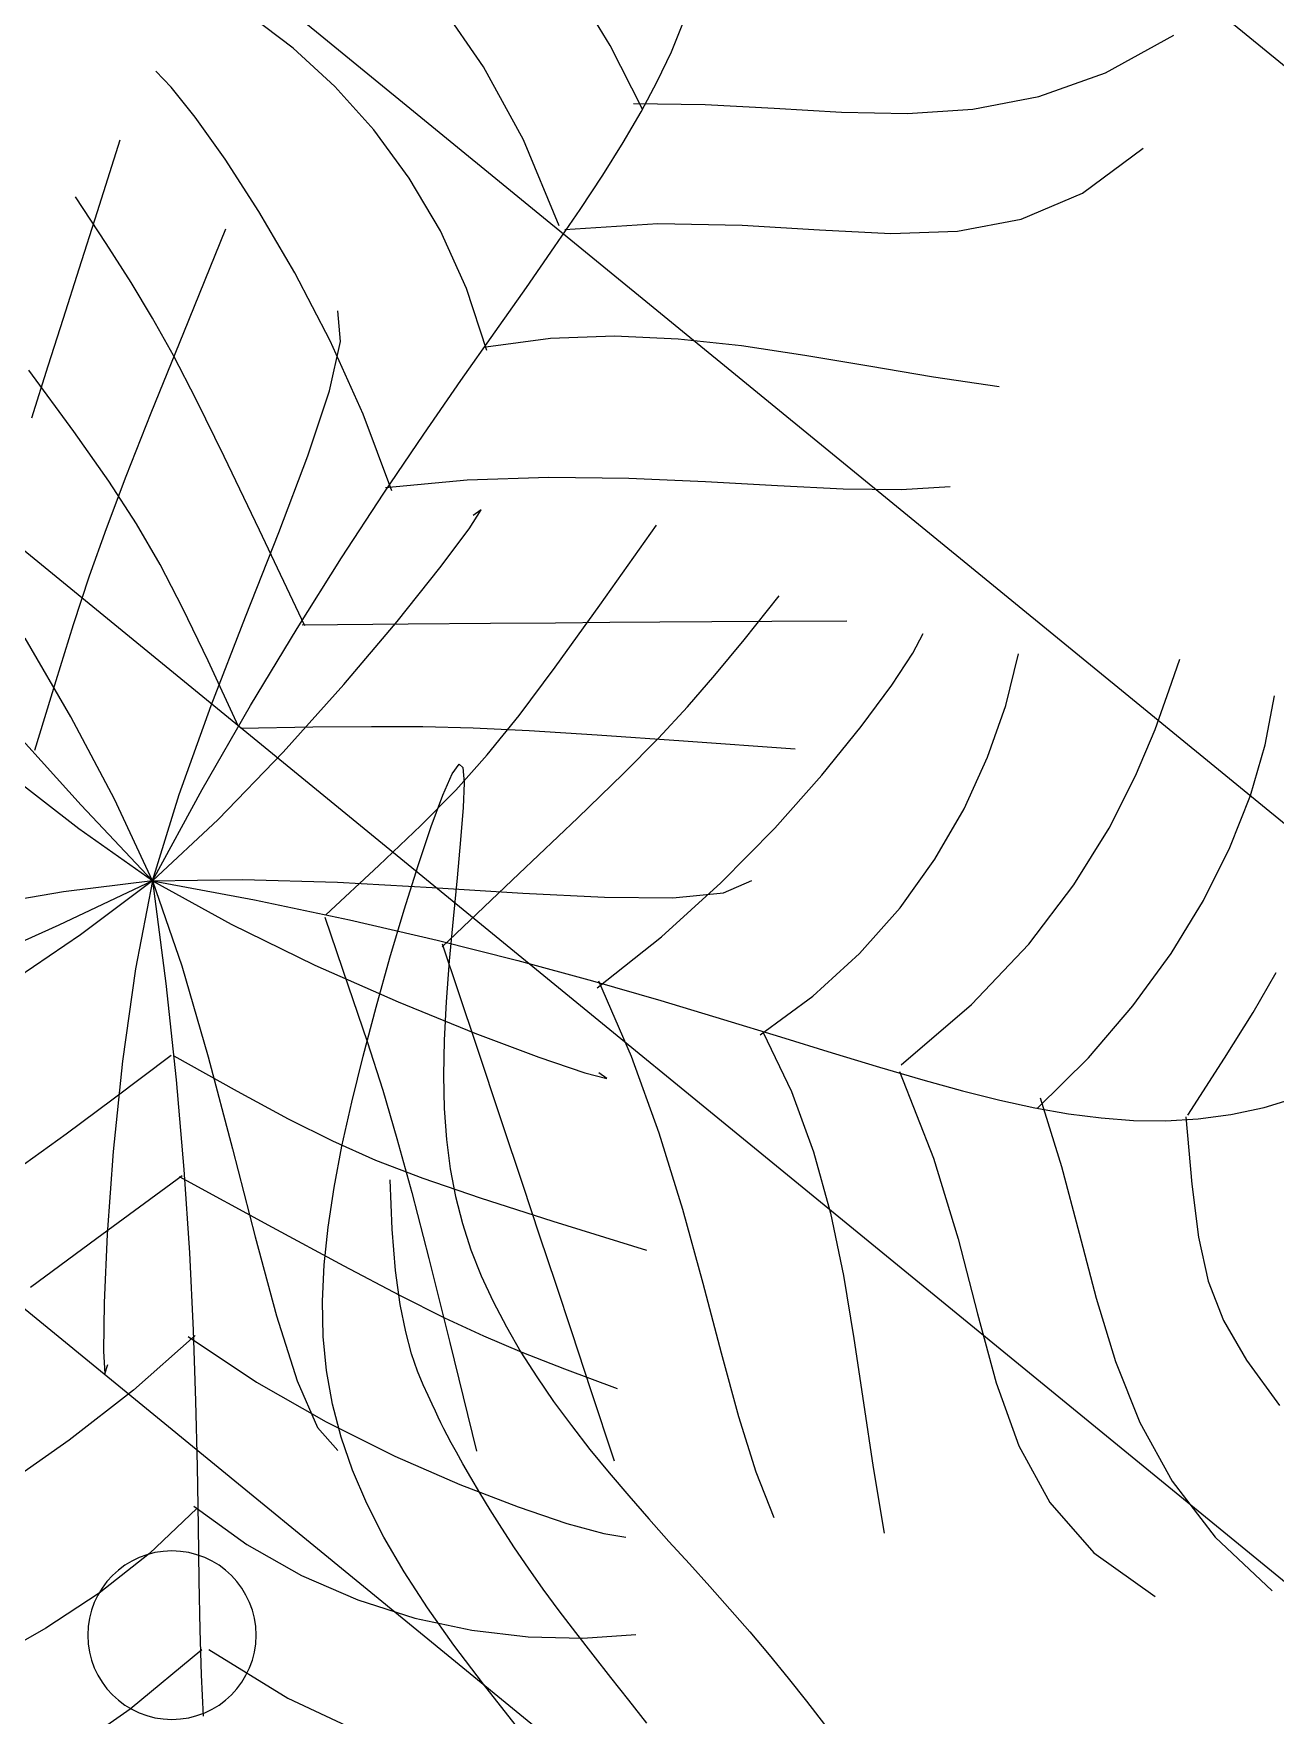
# Model space of a CAD drawing. Header units: millimetres. Extents: x -1030105 to 906887, y -616134 to 1220667.
# Drawn here: x -75743 to -75108, y 532015 to 532875 of the extents above; entities that cross this region are included whole.
import ezdxf

# ---------------------------------------------------------------- set-up
doc = ezdxf.new("R2010")
doc.units = ezdxf.units.MM
doc.header["$MEASUREMENT"] = 0
doc.linetypes.add('DASH', pattern=[0.35, 0.25, -0.1])
doc.layers.add('A-Furniture', color=143, linetype='Continuous')
doc.layers.add('A-Tree', color=98, linetype='Continuous')

# ---------------------------------------------------------------- blocks, each defined once
blk = doc.blocks.new('FUR')
at = {"layer": 'A-Furniture'}
for points in [[(-33915.95049999998, 30607.97072861483), (-33944.45049999998, 30609.47072861483), (-37418.45049999998, 29101.97072861483), (-37726.45049999998, 27053.97072861483), (-37216.45049999998, 25232.97072861483), (-37626.45049999998, 21208.97072861483), (-38739.45049999998, 18856.47072861483), (-41860.0081210901, 14803.08198061958), (-43043.24408312602, 12422.28141322406), (-43017.45049999998, 9941.470728614833), (-40833.45049999998, 8086.970728614833), (-38106.95049999998, 9497.470728614833), (-38274.45049999998, 11476.47072861483), (-38397.80660422644, 13212.30405925063), (-37304.95049999998, 13750.47072861483), (-34499.95049999998, 13496.47072861483), (-32540.45049999998, 14865.47072861483), (-32373.95049999998, 19055.97072861483), (-32478.95049999998, 20125.47072861483), (-32317.95049999998, 21223.47072861483), (-30829.45049999998, 21995.47072861483), (-30221.95049999998, 22657.47072861483), (-30468.95049999998, 23962.47072861483), (-31626.45049999998, 24580.47072861483), (-32324.45049999998, 25527.47072861483), (-32040.45049999998, 28028.97072861483), (-32099.45049999998, 29098.47072861483), (-33294.95049999998, 30495.97072861483), (-33915.95049999998, 30607.97072861483)], [(-29660.85941348822, 8668.422331519658), (-30240.45049999998, 7440.470728614833), (-31632.45049999998, 6035.970728614833), (-34068.45049999998, 7620.970728614833), (-33355.45049999998, 10422.97072861483), (-32253.45049999998, 12655.97072861483), (-31698.45049999998, 16985.35551577236)]]:
    blk.add_spline(points, degree=3, dxfattribs=at)
at = {"layer": 'A-Furniture', "color": 8, "linetype": 'DASH', "ltscale": 50}
blk.add_spline([(-36645.95049999999, 29577.47072861495), (-37284.45049999998, 28277.47072861483), (-36675.95049999998, 26341.97072861483), (-36462.95049999998, 23656.47072861483), (-37614.45049999998, 20052.97072861483), (-40425.45049999998, 16181.97072861483), (-42273.95049999998, 13633.47072861483), (-42830.45049999998, 10963.97072861483), (-42046.95049999998, 9111.970728614833), (-39697.45049999998, 8971.970728614833), (-38257.95049999998, 10282.47072861483), (-39333.95049999998, 12605.97072861483), (-37866.45049999998, 13928.97072861483), (-35697.95049999998, 13970.47072861483), (-34500.45049999998, 13942.47072861483), (-32415.95049999998, 18555.47072861483), (-32463.95049999998, 21915.47072861483), (-30662.95049999998, 22278.97072861483), (-30458.45049999998, 23386.97072861483), (-31963.45049999998, 24633.97072861483), (-33008.95049999998, 26389.97072861483), (-32199.45049999998, 28679.97072861483), (-33338.45049999998, 30307.97072861483), (-34838.45049999998, 30476.97072861483), (-36022.95049999998, 30096.47072861483), (-36645.95049999998, 29577.47072861483)], degree=3, dxfattribs=at)
blk.add_open_spline([(-56447.03599999993, -6097.049467972713), (-55194.80878073322, -4879.432741814177), (-50278.88373038909, -2284.573604768259), (-42421.47772418463, -5454.796933513135), (-32732.45049999998, -11254.02927138517), (-23301.95049999998, -9202.029271385167), (-18023.95049999998, -504.5292713851668), (-16595.45049999998, 8921.470728614833), (-19600.32320915881, 15918.27845925349), (-21321.18391267408, 18705.60147339047), (-21789.72381129679, 19344.96383619693)], degree=3, knots=[32574.7262056019, 32574.7262056019, 32574.7262056019, 32574.7262056019, 37697.74124470179, 48060.13185932349, 55585.25195803288, 69452.98974218499, 76151.42226405158, 84447.8370469563, 94470.7732435007, 98031.73488863441, 98031.73488863441, 98031.73488863441, 98031.73488863441], dxfattribs=at)
at = {"layer": 'A-Furniture'}
blk.add_open_spline([(-29679.21497722941, 8676.364200301236), (-29722.55735094455, 8576.18957826856), (-29765.88334392796, 8476.05312862189), (-29896.69620149491, 8178.757224100991), (-29986.54781250196, 7980.987876900937), (-30102.25940333038, 7747.635445964988), (-30118.78945707899, 7714.743412823183), (-30169.23402484694, 7615.81918669818), (-30204.00293342378, 7549.538875720697), (-30251.16722249161, 7462.500693464302), (-30262.32691341382, 7442.102222832968), (-30284.90786056082, 7401.245039471309), (-30296.32859684473, 7380.788939131657), (-30330.98510377412, 7319.398180233082), (-30354.61519025196, 7278.44105542358), (-30427.11017015905, 7155.960710839136), (-30477.58015192233, 7074.828459579032), (-30599.82471761026, 6890.746327042347), (-30673.24392016139, 6789.139551533852), (-30828.0720683345, 6598.131604867987), (-30909.481269412, 6508.732542441925), (-31058.90656526342, 6368.316878032521), (-31125.10810329248, 6313.309799094452), (-31262.17781811209, 6215.796100600273), (-31333.04363709332, 6173.289977969951), (-31464.449989423, 6110.349884285359), (-31524.10601807691, 6087.170392508619), (-31602.82620426924, 6064.109450565767), (-31620.45563415754, 6059.41114573041), (-31673.16927729327, 6046.777872331906), (-31708.65863437539, 6040.103879632195), (-31816.81310589259, 6024.965982950991), (-31890.88663070711, 6021.481919963029), (-32041.55578468386, 6026.776912538102), (-32118.15019942417, 6035.556717795203), (-32272.5863380433, 6064.382435382227), (-32350.42724547449, 6084.428276941413), (-32506.06341604383, 6134.760466694948), (-32583.85833085701, 6165.046556213871), (-32780.96221511791, 6254.194202159299), (-32899.3190769681, 6319.583983781748), (-33127.94336983647, 6468.609600156546), (-33238.2108880492, 6552.244738642941), (-33445.84364509024, 6733.709993899451), (-33543.20878755626, 6831.540122772334), (-33720.25506321252, 7037.309049023781), (-33799.93529729462, 7145.24800342368), (-33925.76249492922, 7349.106329626637), (-33975.25243113788, 7444.132867344073), (-34028.40745104429, 7570.773029448697), (-34040.35973759103, 7601.599084462156), (-34062.28122237674, 7663.356135549955), (-34072.25773118908, 7694.298722636187), (-34099.34142684612, 7787.307979827398), (-34113.6031579204, 7849.556301296689), (-34140.93917837297, 8008.418362207827), (-34149.15809854824, 8105.328246017569), (-34150.87477418255, 8299.916834934847), (-34144.37118023261, 8397.595375088393), (-34118.64150663186, 8593.41519570048), (-34099.41486951441, 8691.555638697813), (-34050.2527317497, 8887.952962422045), (-34020.31726902987, 8986.209185224725), (-33932.95667079298, 9236.352907770546), (-33869.46133211904, 9388.067516468232), (-33729.2899668855, 9689.567936750827), (-33652.61531788814, 9839.353207018925), (-33493.76149152414, 10135.69273780042), (-33411.5834366904, 10282.24974431226), (-33249.40622373472, 10570.86418242764), (-33169.35143101697, 10712.90202585422), (-32948.75417863503, 11108.89357013383), (-32812.22724444768, 11359.47411897406), (-32559.27105780791, 11860.59844814835), (-32442.84151690234, 12111.14386548928), (-32319.02913720101, 12420.89269892534), (-32297.93132092964, 12475.52448393556), (-32260.86846068937, 12575.243232148), (-32244.67197392217, 12620.24392055674), (-32213.25072557681, 12710.64011907531), (-32198.02357687858, 12756.0291549681), (-32153.74311615211, 12892.74903106201), (-32126.09079068921, 12984.63262125105), (-32048.34211523324, 13262.33477616508), (-32003.45400237256, 13450.20450487209), (-31887.60474549887, 14015.15945537621), (-31833.6227608823, 14398.91092327959), (-31755.28453708005, 15177.9600858693), (-31730.92855788484, 15573.25945674651), (-31698.4843873184, 16307.81372674694), (-31688.47075627434, 16646.33696879249), (-31678.45924548496, 16984.76412510965)], degree=3, knots=[0, 0, 0, 0, 336.8337900932108, 336.8337900932108, 997.8898821680283, 997.8898821680283, 1106.073126770695, 1106.073126770695, 1322.439615976029, 1322.439615976029, 1388.499150980203, 1388.499150980203, 1454.558685984378, 1454.558685984378, 1586.677755992727, 1586.677755992727, 1850.915896009424, 1850.915896009424, 2199.852482082008, 2199.852482082008, 2548.789068154593, 2548.789068154593, 2809.561325642621, 2809.561325642621, 3070.333583130649, 3070.333583130649, 3277.331373701265, 3277.331373701265, 3336.510564589696, 3336.510564589696, 3452.983573650691, 3452.983573650691, 3686.886496214442, 3686.886496214442, 3920.789418778193, 3920.789418778193, 4154.692341341944, 4154.692341341944, 4388.595263905696, 4388.595263905696, 4752.463228948836, 4752.463228948836, 5116.331193991977, 5116.331193991977, 5480.199159035117, 5480.199159035117, 5844.067124078258, 5844.067124078258, 6148.886915481978, 6148.886915481978, 6246.583120886021, 6246.583120886021, 6344.279326290064, 6344.279326290064, 6539.67173709815, 6539.67173709815, 6841.233713676958, 6841.233713676958, 7142.795690255767, 7142.795690255767, 7444.357666834576, 7444.357666834576, 7745.919643413385, 7745.919643413385, 8213.0421114685, 8213.0421114685, 8680.164579523615, 8680.164579523615, 9147.28704757873, 9147.28704757873, 9614.409515633844, 9614.409515633844, 10463.17096582404, 10463.17096582404, 11311.93241601423, 11311.93241601423, 11492.81222531401, 11492.81222531401, 11640.50431776312, 11640.50431776312, 11788.19641021224, 11788.19641021224, 12083.58059511047, 12083.58059511047, 12674.34896490693, 12674.34896490693, 13838.5167367299, 13838.5167367299, 15002.68450855287, 15002.68450855287, 15987.78728515258, 15987.78728515258, 15987.78728515258, 15987.78728515258], dxfattribs=at)
blk = doc.blocks.new('CAY8')
at = {"color": 0, "linetype": 'ByBlock'}
for p, q in [((-652.6488621644658, 89.66602417759168), (-661.1843487224232, 99.18840743609508)), ((-609.9228009681956, 95.89379316142913), (-622.3029106705999, 95.30160976731895)), ((-609.3224228992531, 85.78770611924301), (-620.2499079079407, 99.32378246149347)), ((-659.2213672269627, 93.4973919290369), (-676.3012561401465, 92.6536304768033)), ((-645.4978855261343, 94.17334903731717), (-659.2213672269627, 93.4973919290369)), ((-633.6765027654164, 94.75144168806764), (-645.4978855261343, 94.17334903731717)), ((-622.3029106705999, 95.30160976731895), (-633.6765027654164, 94.75144168806764)), ((-690.9020700878882, 84.46379277241977), (-693.5167460082139, 88.81771238494002)), ((-645.5557243021813, 81.9357558129941), (-652.6488621644658, 89.66602417759168)), ((-685.712616707473, 77.46976924609226), (-690.9020700878882, 84.46379277241977)), ((-600.447227595947, 75.22217484450994), (-609.3224228992531, 85.78770611924301)), ((-546.2531692560715, 69.79782865692141), (-560.9198192387394, 84.44498120407115)), ((-638.9538625548721, 75.11124385325274), (-645.5557243021813, 81.9357558129941)), ((-527.4048377851996, 62.34220064919828), (-539.4366943115583, 80.84765406869155)), ((-522.065831713071, 61.47162924499025), (-530.4817626108834, 81.37923786792999)), ((-678.2042828431931, 68.41080605024217), (-685.712616707473, 77.46976924609226)), ((-507.3052435531627, 61.21965511784401), (-498.3783040526523, 80.51436528085651)), ((-499.6445729124734, 60.28462105596736), (-485.7628889914322, 77.44609620422307)), ((-631.89220434446, 68.30612980827027), (-638.9538625548721, 75.11124385325274)), ((-589.8570822392121, 72.98031772998547), (-602.5504191840573, 71.67527885992058)), ((-592.6843067429854, 66.63642425768376), (-600.447227595947, 75.22217484450994)), ((-578.4169932778004, 73.91054705655733), (-589.8570822392121, 72.98031772998547)), ((-566.7525956112859, 74.60281999447216), (-578.4169932778004, 73.91054705655733)), ((-553.3863325517868, 75.19398969810754), (-566.7525956112859, 74.60281999447216)), ((-536.8406474112253, 75.82090932295432), (-553.3863325517868, 75.19398969810754)), ((-706.6215777455636, 59.85204538604921), (-711.4064247357146, 71.42709720174207)), ((-617.9745608006106, 69.85857729133022), (-637.607063776557, 67.39335986892002)), ((-602.5504191840573, 71.67527885992058), (-617.9745608006106, 69.85857729133022)), ((-530.6613854387015, 55.34541133220227), (-546.2531692560715, 69.79782865692141)), ((-498.8226919101853, 54.93790318232823), (-482.4900966758269, 69.09371848515184)), ((-668.6329654707497, 57.86206742987451), (-678.2042828431931, 68.41080605024217)), ((-637.607063776557, 67.39335986892002), (-662.9254848006949, 64.14277343844333)), ((-623.4196770905091, 60.63405518886611), (-631.89220434446, 68.30612980827027)), ((-585.0936450837598, 59.03968998000528), (-592.6843067429854, 66.63642425768376)), ((-514.9407130246236, 42.20904751358648), (-527.4048377851996, 62.34220064919828)), ((-514.9407130246236, 42.20904751358648), (-522.065831713071, 61.47162924499025)), ((-700.6069977033239, 48.42316307128385), (-706.6215777455636, 59.85204538604921)), ((-657.2545615651889, 46.39871762953589), (-668.6329654707497, 57.86206742987451)), ((-612.5852082136971, 51.20866150500842), (-623.4196770905091, 60.63405518886611)), ((-576.7352273631677, 51.44120763179853), (-585.0936450837598, 59.03968998000528)), ((-514.9407130246236, 42.20904751358648), (-507.3052435531627, 61.21965511784401)), ((-514.9407130246236, 42.20904751358648), (-499.6445729124734, 60.28462105596736)), ((-514.9407130246236, 42.20904751358648), (-530.6613854387015, 55.34541133220227)), ((-514.9407130246236, 42.20904751358648), (-498.8226919101853, 54.93790318232823)), ((-453.983437771034, 46.45619554258337), (-444.9536496529672, 53.87241703896325)), ((-598.4377251348978, 39.14359026712373), (-612.5852082136971, 51.20866150500842)), ((-566.6690383246005, 42.85021283319111), (-576.7352273631677, 51.44120763179853)), ((-693.3417873857597, 37.31239934617224), (-700.6069977033239, 48.42316307128385)), ((-644.3249681033249, 34.59592089311809), (-657.2545615651889, 46.39871762953589)), ((-464.4494909036493, 38.12143690111589), (-453.983437771034, 46.45619554258337)), ((-553.9550627124972, 32.27594120535832), (-566.6690383246005, 42.85021283319111)), ((-514.9407130246236, 42.20904751358648), (-537.9401058788408, 36.57644690948109)), ((-514.9407130246236, 42.20904751358648), (-535.4622996625676, 41.38512206564519)), ((-514.9407130246236, 42.20904751358648), (-532.2920923737674, 31.3171592378585)), ((-514.9407130246236, 42.20904751358648), (-520.4986323813264, 22.43725185123367)), ((-514.9407130246236, 42.20904751358648), (-516.6909947685544, 18.59475575963188)), ((-514.9407130246236, 42.20904751358648), (-509.9437827997517, 22.34112653874945)), ((-514.9407130246236, 42.20904751358648), (-497.8541094556404, 30.81333122327669)), ((-514.9407130246236, 42.20904751358648), (-494.5010609570145, 40.82188534081979)), ((-514.9407130246236, 42.20904751358648), (-493.0230537781154, 33.2472131932609)), ((-432.7893564023161, 33.5719458280455), (-418.1361747689789, 45.31330331610843)), ((-580.0261552743959, 23.55248298603146), (-598.4377251348978, 39.14359026712373)), ((-556.9962262383397, 39.53288552654158), (-578.5407044649892, 37.15027502142948)), ((-535.4622996625676, 41.38512206564519), (-556.9962262383397, 39.53288552654158)), ((-494.5010609570145, 40.82188534081979), (-473.3921251130942, 38.29425470030583)), ((-386.7654242800254, 27.89303371137248), (-372.8080327155167, 39.59215134982696)), ((-684.8050495697007, 26.69170329767257), (-693.3417873857597, 37.31239934617224)), ((-644.7883681390576, 32.27483584430047), (-651.3587803144601, 34.70941238756677)), ((-630.1000820602039, 23.02884146569158), (-644.3249681033249, 34.59592089311809)), ((-599.0939460551726, 34.73522767526629), (-617.6541627225943, 32.78568061359874)), ((-578.5407044649892, 37.15027502142948), (-599.0939460551726, 34.73522767526629)), ((-537.9401058788408, 36.57644690948109), (-559.2578860812628, 30.85197095170042)), ((-477.4667372563617, 27.88893855577226), (-464.4494909036493, 38.12143690111589)), ((-473.3921251130942, 38.29425470030583), (-452.9171757711429, 35.065299930744)), ((-452.9171757711429, 35.065299930744), (-434.3794832098338, 31.57416537227436)), ((-633.2195661793212, 31.7995709619081), (-644.7883681390576, 32.27483584430047)), ((-617.6541627225943, 32.78568061359874), (-633.2195661793212, 31.7995709619081)), ((-559.2578860812628, 30.85197095170042), (-578.9671641985824, 25.1105390243265)), ((-553.6749451245105, 31.76760871993065), (-558.1916070221032, 15.83799823256595)), ((-532.2920923737674, 31.3171592378585), (-550.8552842185436, 20.9545342007641)), ((-497.8541094556404, 30.81333122327669), (-479.3440795787665, 19.6544975957022)), ((-493.0230537781154, 33.2472131932609), (-472.4118447672208, 25.34813471244888)), ((-451.6384833260799, 18.47077049566906), (-432.7893564023161, 33.5719458280455)), ((-434.3794832098338, 31.57416537227436), (-419.082317708102, 28.25999536398922)), ((-343.9817208903823, 22.03717439603679), (-333.7715947270608, 32.36457237811737)), ((-713.6525594576069, 16.78996002265376), (-724.6976566901194, 29.71799919357181)), ((-477.5389077051277, 27.31303994924565), (-473.4684862854974, 11.28518713643462)), ((-419.082317708102, 28.25999536398922), (-408.3289495442277, 25.56193424583216)), ((-401.558802646503, 16.61998675982068), (-386.7654242800254, 27.89303371137248)), ((-674.9758870315181, 16.73302401405272), (-684.8050495697007, 26.69170329767257)), ((-614.8358004115271, 12.27264359180299), (-630.1000820602039, 23.02884146569158)), ((-578.9671641985824, 25.1105390243265), (-597.1410507976889, 19.4270705096078)), ((-580.1063017785109, 24.20559998363933), (-586.4793176364165, 0.9092536805856071)), ((-472.4118447672208, 25.34813471244888), (-453.0919748091674, 18.40822770309933)), ((-408.3289495442277, 25.56193424583216), (-403.4226489977355, 23.91912635676454)), ((-403.4226489977355, 23.91912635676454), (-405.6666863472328, 23.77071603705735)), ((-597.1410507976889, 19.4270705096078), (-613.8526564457989, 13.87648479149539)), ((-550.8552842185436, 20.9545342007641), (-569.3177981892786, 11.53194021872514)), ((-520.4986323813264, 22.43725185123367), (-525.3914000185159, 1.384898091755531)), ((-509.9437827997517, 22.34112653874945), (-505.8246824824946, 1.484254728626183)), ((-479.3440795787665, 19.6544975957022), (-460.5137672417532, 8.918543415655222)), ((-354.7888184639069, 12.37647755236867), (-343.9817208903823, 22.03717439603679)), ((-699.8917898184791, 3.724851076369305), (-713.6525594576069, 16.78996002265376)), ((-663.8334025479762, 7.608310583056664), (-674.9758870315181, 16.73302401405272)), ((-558.1916070221032, 15.83799823256595), (-561.7597736596272, 2.943245166296037)), ((-516.6909947685544, 18.59475575963188), (-517.834250971775, -3.448618369655378)), ((-453.0919748091674, 18.40822770309933), (-435.0483327216407, 12.32390779860179)), ((-451.319430670299, 19.04626217926307), (-445.5883806868496, -4.389257807995818)), ((-417.1432334786059, 6.263235557076769), (-401.558802646503, 16.61998675982068)), ((-613.8526564457989, 13.87648479149539), (-629.175091709998, 8.53370125308902)), ((-615.1889541339242, 13.8059040741955), (-621.7094779063464, -3.733182263777053)), ((-569.3177981892786, 11.53194021872514), (-586.3671439150548, 3.460145107181233)), ((-435.0483327216407, 12.32390779860179), (-418.2658073221955, 6.991590630970677)), ((-366.4349314485717, 3.564819439061466), (-354.7888184639069, 12.37647755236867)), ((-629.175091709998, 8.53370125308902), (-643.1814671563243, 3.473639277553957)), ((-473.4684862854974, 11.28518713643462), (-470.374428329922, -1.581831117617185)), ((-460.5137672417532, 8.918543415655222), (-442.4663162921552, -1.208534533054262)), ((-416.5277129424849, 7.711247894048938), (-410.5009841628471, -9.962818620651888)), ((-331.0019803362356, -1.247163421516234), (-316.3083306943063, 11.19793727630349)), ((-651.3566988959046, -0.510487907768038), (-663.8334025479762, 7.608310583056664)), ((-418.2658073221955, 6.991590630970677), (-402.7292874286486, 2.307691833726494)), ((-725.7988110684655, -9.836218061258478), (-736.5665038671414, 1.393723669361862)), ((-683.059248564894, -9.11871820431952), (-699.8917898184791, 3.724851076369305)), ((-643.1814671563243, 3.473639277553957), (-655.9448933523872, -1.228781751551651)), ((-586.3671439150548, 3.460145107181233), (-600.6908310262643, -2.850083317838653)), ((-586.4793176364165, 0.9092536805856071), (-591.4325938258171, -17.20262812744295)), ((-561.7597736596272, 2.943245166296037), (-564.7058800794239, -8.364180345319255)), ((-517.5498646212927, 2.034697357705227), (-531.5354290884043, -6.789382359964293)), ((-525.3914000185159, 1.384898091755531), (-529.7830126788303, -19.84138545288261)), ((-516.9798506034913, 2.144021638379854), (-503.2256160314701, -7.074099445611864)), ((-505.8246824824946, 1.484254728626183), (-502.5684936513917, -18.98638116199254)), ((-402.7292874286486, 2.307691833726494), (-388.4236618580308, -1.831372961378293)), ((-379.1621038449866, -4.215462352198301), (-366.4349314485717, 3.564819439061466)), ((-655.9448933523872, -1.228781751551651), (-667.5499320843937, -5.511768697271691)), ((-652.075557567854, -0.04139910218327714), (-657.7989214307654, -13.81662353017418)), ((-621.7094779063464, -3.733182263777053), (-627.0514416622736, -21.54859846125873)), ((-600.6908310262643, -2.850083317838653), (-610.9763691523822, -6.98797724004362)), ((-517.834250971775, -3.448618369655378), (-518.4643266090843, -23.96745579247181)), ((-470.374428329922, -1.581831117617185), (-468.0786022117954, -12.64208713785592)), ((-442.4663162921552, -1.208534533054262), (-426.3048705775927, -10.54073946491371)), ((-388.4236618580308, -1.831372961378293), (-375.3338194277658, -5.529188120692197)), ((-379.467949244774, -3.413427010940723), (-374.1461939758137, -17.31529536812559)), ((-348.2562842402967, -13.6002951336468), (-331.0019803362356, -1.247163421516234)), ((-667.5499320843937, -5.511768697271691), (-678.1269500166727, -9.366033408206931)), ((-610.9763691523822, -6.98797724004362), (-615.9112679233422, -8.542768844255988)), ((-615.9112679233422, -8.542768844255988), (-614.1830369690124, -7.103690313726474)), ((-531.5354290884043, -6.789382359964293), (-542.8165741543471, -13.7081336483152)), ((-503.2256160314701, -7.074099445611864), (-492.0646012317211, -14.45232541357655)), ((-445.5883806868496, -4.389257807995818), (-441.2344973899726, -22.46578738822245)), ((-375.3338194277658, -5.529188120692197), (-363.4276693109987, -8.885449513667481)), ((-713.6272156343457, -20.6758911942361), (-725.7988110684655, -9.836218061258478)), ((-682.5951571567839, -10.61489486661412), (-689.2931936014411, -30.75061372858727)), ((-678.1269500166727, -9.366033408206931), (-687.8177650332636, -12.79541397870889)), ((-564.7058800794239, -8.364180345319255), (-567.356361323049, -19.5318081698988)), ((-426.3048705775927, -10.54073946491371), (-413.1325739460135, -18.89207459598219)), ((-410.5009841628471, -9.962818620651888), (-405.7917683099495, -27.6819606843037)), ((-363.4276693109987, -8.885449513667481), (-352.6052020982588, -11.98429901568852)), ((-687.8177650332636, -12.79541397870889), (-696.7641950174202, -15.80374850345652)), ((-657.7989214307654, -13.81662353017418), (-662.0414620663487, -27.79081815151403)), ((-542.8165741543471, -13.7081336483152), (-552.6260534275989, -19.30940111038763)), ((-523.1789709761633, -14.93631776169605), (-533.8000156901599, -15.40711942019516)), ((-511.7757354589612, -14.61206620676785), (-523.1789709761633, -14.93631776169605)), ((-500.0849136561355, -14.44489523386255), (-511.7757354589612, -14.61206620676785)), ((-488.6011100840242, -14.44533532064634), (-500.0849136561355, -14.44489523386255)), ((-492.0646012317211, -14.45232541357655), (-482.2209974671187, -20.74842576715128)), ((-477.7282810385059, -14.62980380363115), (-488.6011100840242, -14.44533532064634)), ((-467.5077899274675, -15.03826545431912), (-477.7282810385059, -14.62980380363115)), ((-468.0786022117954, -12.64208713785592), (-466.402876305232, -23.24965324850746)), ((-457.8903519370924, -15.71657190246879), (-467.5077899274675, -15.03826545431912)), ((-352.6052020982588, -11.98429901568852), (-342.7494287368445, -14.9059900034099)), ((-348.7602569810751, -15.08351356517778), (-342.6917056584334, -35.36809888891548)), ((-342.7494287368445, -14.9059900034099), (-333.7433601728098, -17.73077585387909)), ((-714.3376635456716, -18.38548985078342), (-718.3346570162084, -34.22354038271988)), ((-705.1080578537712, -18.39487507680133), (-712.9911714258978, -20.57263179394613)), ((-696.7641950174202, -15.80374850345652), (-705.1080578537712, -18.39487507680133)), ((-591.4325938258171, -17.20262812744295), (-595.3490195344839, -31.53478741302206)), ((-556.0239598457392, -17.59352023855718), (-558.5701961789509, -18.5452175321243)), ((-558.5701961789509, -18.5452175321243), (-558.0276057220017, -19.59258588322518)), ((-550.717114642137, -16.74625113665206), (-556.0239598457392, -17.59352023855718)), ((-543.1442650845474, -16.01394070440256), (-550.717114642137, -16.74625113665206)), ((-533.8000156901599, -15.40711942019516), (-543.1442650845474, -16.01394070440256)), ((-502.5684936513917, -18.98638116199254), (-500.1602978844585, -37.69559437759563)), ((-448.8266822546775, -16.71057477724935), (-457.8903519370924, -15.71657190246879)), ((-440.2674960660788, -18.06612570887773), (-448.8266822546775, -16.71057477724935)), ((-432.1635085581347, -19.82907632698152), (-440.2674960660788, -18.06612570887773)), ((-413.1325739460135, -18.89207459598219), (-404.0525702451687, -26.07654314166393)), ((-374.1461939758137, -17.31529536812559), (-370.4951066554477, -31.2467316556922)), ((-720.5553536179705, -22.34085674917696), (-727.9424223132428, -23.70338803723826)), ((-712.9911714258978, -20.57263179394613), (-720.5553536179705, -22.34085674917696)), ((-627.0514416622736, -21.54859846125873), (-631.4666398222234, -39.21733237190165)), ((-567.356361323049, -19.5318081698988), (-570.0376524327785, -32.00716817427565)), ((-552.6260534275989, -19.30940111038763), (-562.1966205161134, -24.18102935085881)), ((-558.0276057220017, -19.59258588322518), (-554.7335169480702, -20.73396153031172)), ((-554.7335169480702, -20.73396153031172), (-549.1916449271648, -21.96945405701081)), ((-549.1916449271648, -21.96945405701081), (-541.9057047305378, -23.29917304557421)), ((-529.7830126788303, -19.84138545288261), (-533.837467104122, -40.13497047071542)), ((-482.2209974671187, -20.74842576715128), (-472.4189960007334, -26.7201700101341)), ((-441.2344973899726, -22.46578738822245), (-438.0093353480388, -36.45943207920755)), ((-424.4654349170942, -22.04527826125377), (-432.1635085581347, -19.82907632698152)), ((-417.1239903299265, -24.76058314145303), (-424.4654349170942, -22.04527826125377)), ((-727.9424223132428, -23.70338803723826), (-735.2781979271076, -24.65431163242283)), ((-562.1966205161134, -24.18102935085881), (-572.7610290283683, -28.91086297276888)), ((-541.9057047305378, -23.29917304557421), (-533.3794114280663, -24.72322807877754)), ((-517.3097735006577, -25.4560819500166), (-537.8272856569656, -38.14860832998784)), ((-533.3794114280663, -24.72322807877754), (-524.1164800908718, -26.24172873978932)), ((-524.1164800908718, -26.24172873978932), (-514.620625789159, -27.85478461046841)), ((-518.4643266090843, -23.96745579247181), (-518.6750666560674, -43.00813742707942)), ((-517.9556913090037, -25.33048155309916), (-497.7689195571129, -38.59054672778257)), ((-472.4189960007334, -26.7201700101341), (-461.3827880953741, -33.12532764435855)), ((-466.402876305232, -23.24965324850746), (-465.1691189834946, -34.75860177464892)), ((-410.0874385416082, -28.01875846271832), (-417.1239903299265, -24.76058314145303)), ((-404.0525702451687, -26.07654314166393), (-400.168003322482, -31.90814831723219)), ((-662.0414620663487, -27.79081815151403), (-665.1061725318632, -41.9587386491894)), ((-572.7610290283683, -28.91086297276888), (-585.5520325723828, -34.08674658066411)), ((-514.620625789159, -27.85478461046841), (-505.3955635933944, -29.56250527444172)), ((-505.3955635933944, -29.56250527444172), (-496.8481402930684, -31.37064954080961)), ((-452.124185160339, -30.96495659481116), (-462.908302246351, -27.6529526651193)), ((-403.2942375323528, -31.85523517981164), (-410.0874385416082, -28.01875846271832)), ((-405.7917683099495, -27.6819606843037), (-402.2690173265273, -44.83044818046437)), ((-718.3346570162084, -34.22354038271988), (-721.5316418156126, -49.66699111091111)), ((-689.2931936014411, -30.75061372858727), (-693.8655592177147, -49.45562225171852)), ((-585.5520325723828, -34.08674658066411), (-601.8023847565692, -40.2965247777156)), ((-595.3490195344839, -31.53478741302206), (-598.6114839488782, -43.49196614990615)), ((-570.0376524327785, -32.00716817427565), (-573.0761884509539, -47.23779022515191)), ((-496.8481402930684, -31.37064954080961), (-488.9977295551416, -33.30757312645983)), ((-488.9977295551416, -33.30757312645983), (-481.766836764813, -35.40728097414649)), ((-461.3827880953741, -33.12532764435855), (-447.8365650140458, -40.72166817277139)), ((-443.2324288219588, -34.14093946267349), (-452.124185160339, -30.96495659481116)), ((-436.0178925327473, -37.15018749044793), (-443.2324288219588, -34.14093946267349)), ((-396.6803938417561, -36.30336011444706), (-403.2942375323528, -31.85523517981164)), ((-370.4951066554477, -31.2467316556922), (-368.3967119368153, -45.08090922026713)), ((-537.8272856569656, -38.14860832998784), (-553.673662976149, -47.8753522504976)), ((-500.1602978844585, -37.69559437759563), (-498.5851767611512, -53.26819816385068)), ((-481.766836764813, -35.40728097414649), (-475.0779673072811, -37.70377802721305)), ((-475.0779673072811, -37.70377802721305), (-468.8536265684652, -40.2310692292649)), ((-465.1691189834946, -34.75860177464892), (-464.1991986208941, -48.5230050408336)), ((-438.0093353480388, -36.45943207920755), (-435.6644491300085, -47.64629739802149)), ((-430.2654355930626, -39.96198690059646), (-436.0178925327473, -37.15018749044793)), ((-390.1819140089556, -41.39648008604672), (-396.6803938417561, -36.30336011444706)), ((-342.6917056584334, -35.36809888891548), (-339.2384875225962, -54.02637151409544)), ((-665.1061725318632, -41.9587386491894), (-667.2960458842408, -56.31514070743106)), ((-631.4666398222234, -39.21733237190165), (-635.206866807106, -56.31637184942338)), ((-601.8023847565692, -40.2965247777156), (-622.7448391884882, -48.12804216807672)), ((-533.837467104122, -40.13497047071542), (-537.718760036636, -58.38922864886081)), ((-497.7689195571129, -38.59054672778257), (-482.0741428617748, -48.8982716034061)), ((-468.8536265684652, -40.2310692292649), (-463.0163199336293, -43.02315952318713)), ((-447.8365650140458, -40.72166817277139), (-430.5045180199504, -50.26696109825389)), ((-425.7599173035251, -42.54562391610489), (-430.2654355930626, -39.96198690059646)), ((-383.7348045724339, -47.16794191606277), (-390.1819140089556, -41.39648008604672)), ((-598.6114839488782, -43.49196614990615), (-601.6028762563783, -54.47890631184964)), ((-518.6750666560674, -43.00813742707942), (-518.5603160884402, -60.61704419213311)), ((-463.0163199336293, -43.02315952318713), (-457.4885527882343, -46.11405385258513)), ((-422.2861969658679, -44.87038475891131), (-425.7599173035251, -42.54562391610489)), ((-419.629133880253, -46.90555565206705), (-422.2861969658679, -44.87038475891131)), ((-402.2690173265273, -44.83044818046437), (-399.8016831526966, -60.79255099184047)), ((-368.3967119368153, -45.08090922026713), (-367.7330344729908, -58.69100140631599)), ((-721.5316418156126, -49.66699111091111), (-724.5906062409395, -64.70582157331773)), ((-693.8655592177147, -49.45562225171852), (-697.341044093786, -66.76080090091818)), ((-573.0761884509539, -47.23779022515191), (-576.7984044190653, -66.67120419014645)), ((-553.673662976149, -47.8753522504976), (-565.9857800653972, -55.26693764934862)), ((-482.0741428617748, -48.8982716034061), (-469.6536914818407, -57.05189457972847)), ((-464.1991986208941, -48.5230050408336), (-463.3149835914137, -65.89693537207313)), ((-457.4885527882343, -46.11405385258513), (-452.1928305174788, -49.53775716073687)), ((-452.1928305174788, -49.53775716073687), (-447.0639156795278, -53.3173964645739)), ((-435.6644491300085, -47.64629739802149), (-433.951393304842, -57.30248886193112)), ((-417.5735873474969, -48.62042281751019), (-419.629133880253, -46.90555565206705)), ((-415.923442687299, -50.00584539706142), (-417.5735873474969, -48.62042281751019)), ((-377.2750720724416, -53.65109242503058), (-383.7348045724339, -47.16794191606277)), ((-498.5851767611512, -53.26819816385068), (-497.8282118599436, -64.3290057653121)), ((-447.0639156795278, -53.3173964645739), (-442.0855995214642, -57.43258707865425)), ((-430.5045180199504, -50.26696109825389), (-408.1108383754381, -62.51897592355635)), ((-414.5586892920091, -51.13897420919056), (-415.923442687299, -50.00584539706142)), ((-413.3783425725978, -52.11853299225004), (-414.5586892920091, -51.13897420919056)), ((-412.2814179404286, -53.04324548321711), (-413.3783425725978, -52.11853299225004)), ((-411.166930806341, -54.01183542011677), (-412.2814179404286, -53.04324548321711)), ((-370.7387230470686, -60.87927843361649), (-377.2750720724416, -53.65109242503058)), ((-667.2960458842408, -56.31514070743106), (-668.9140751805444, -70.85478000889816)), ((-635.206866807106, -56.31637184942338), (-638.5239170374389, -72.42270474695215)), ((-601.6028762563783, -54.47890631184964), (-604.7060856441658, -65.9003498716902)), ((-565.9857800653972, -55.26693764934862), (-575.9005115327509, -60.95398846381977)), ((-469.6536914818407, -57.05189457972847), (-459.2898956749832, -63.84965405474031)), ((-442.0855995214642, -57.43258707865425), (-437.2539304622896, -61.85206639020726)), ((-433.951393304842, -57.30248886193112), (-432.6217224410411, -66.70411198853071)), ((-409.9338965813713, -55.12302654058112), (-411.166930806341, -54.01183542011677)), ((-408.4813306764245, -56.47554258315904), (-409.9338965813713, -55.12302654058112)), ((-406.7082485028641, -58.16810728423843), (-408.4813306764245, -56.47554258315904)), ((-575.9005115327509, -60.95398846381977), (-584.5547319846792, -65.56712863263056)), ((-537.718760036636, -58.38922864886081), (-541.5908882186832, -73.49753167627023)), ((-518.5603160884402, -60.61704419213311), (-518.2139198805435, -76.84055700628778)), ((-404.5385457371067, -60.27896834072999), (-406.7082485028641, -58.16810728423843)), ((-401.9956391210853, -62.80446927997946), (-404.5385457371067, -60.27896834072999)), ((-399.8016831526966, -60.79255099184047), (-398.2587177311925, -74.95253900166244)), ((-364.0617640357141, -68.88584676196297), (-370.7387230470686, -60.87927843361649)), ((-367.7330344729908, -58.69100140631599), (-368.3860989179648, -71.95018156007245)), ((-724.5906062409395, -64.70582157331773), (-728.1735385908814, -79.33001130659068)), ((-517.3387806575538, -62.04768385404714), (-532.2854551727123, -73.24103044432377)), ((-518.9061285324042, -61.90974945714515), (-504.2404188387718, -73.53101182479259)), ((-497.8282118599436, -64.3290057653121), (-497.8744847588514, -69.50283042666524)), ((-459.2898956749832, -63.84965405474031), (-449.765085699988, -70.08978842774195)), ((-437.2539304622896, -61.85206639020726), (-432.5649569210709, -66.54457178705161)), ((-399.1278256616552, -65.72047758782537), (-401.9956391210853, -62.80446927997946)), ((-697.341044093786, -66.76080090091818), (-700.7484383175088, -82.69703014253719)), ((-604.7060856441658, -65.9003498716902), (-608.3040012988986, -79.16103880324772)), ((-584.5547319846792, -65.56712863263056), (-593.0853160288952, -69.73698209266695)), ((-576.7984044190653, -66.67120419014645), (-581.5307353794542, -91.75493993576492)), ((-497.8744847588514, -69.50283042666524), (-498.7090770375926, -67.41448539383964)), ((-463.3149835914137, -65.89693537207313), (-462.3383422680545, -88.2344650925279)), ((-432.6217224410411, -66.70411198853071), (-431.4269911078281, -77.12727229430129)), ((-432.5649569210709, -66.54457178705161), (-428.0147273181192, -71.47884065798826)), ((-395.9834023654748, -69.0028607495824), (-399.1278256616552, -65.72047758782537)), ((-392.6106662403163, -72.62748625141649), (-395.9834023654748, -69.0028607495824)), ((-357.1912879220454, -77.66668402422329), (-364.0617640357141, -68.88584676196297)), ((-668.9140751805444, -70.85478000889816), (-670.2632534784916, -85.57241223742858)), ((-638.5239170374389, -72.42270474695215), (-641.6695849332154, -87.11331891781265)), ((-593.0853160288952, -69.73698209266695), (-602.6291382729814, -74.09417278219007)), ((-449.765085699988, -70.08978842774195), (-439.8615918145933, -76.5705360976408)), ((-428.0147273181192, -71.47884065798826), (-423.5992900717156, -76.62361038965719)), ((-389.0579142927072, -76.57022157910069), (-392.6106662403163, -72.62748625141649)), ((-368.3860989179648, -71.95018156007245), (-370.2379299242875, -84.7316230269189)), ((-602.6291382729814, -74.09417278219007), (-614.3230733234068, -79.26932463893718)), ((-532.2854551727123, -73.24103044432377), (-547.6821329666618, -83.19527689133065)), ((-541.5908882186832, -73.49753167627023), (-545.6178483927706, -84.35325124012707)), ((-504.2404188387718, -73.53101182479259), (-488.9477087573814, -84.1167876315576)), ((-439.8615918145933, -76.5705360976408), (-428.3617442774539, -84.0901354632133)), ((-423.5992900717156, -76.62361038965719), (-419.3146936016474, -81.94761837079386)), ((-398.2587177311925, -74.95253900166244), (-397.5090730029824, -86.69468209302977)), ((-385.3734435300266, -80.80693421847354), (-389.0579142927072, -76.57022157910069)), ((-728.1735385908814, -79.33001130659068), (-732.9424271626904, -93.52953984692249)), ((-608.3040012988986, -79.16103880324772), (-612.7795124082168, -95.66571507935987)), ((-518.2139198805435, -76.84055700628778), (-517.7297230088134, -91.72505678728157)), ((-431.4269911078281, -77.12727229430129), (-430.118753873443, -89.84807529762293)), ((-350.1187329640507, -87.0678360064685), (-357.1912879220454, -77.66668402422329)), ((-700.7484383175088, -82.69703014253719), (-705.1165319766715, -97.29519044194421)), ((-547.6821329666618, -83.19527689133065), (-562.9027238234539, -91.8447862336161)), ((-545.6178483927706, -84.35325124012707), (-549.9636373004887, -89.84975902840051)), ((-488.9477087573814, -84.1167876315576), (-473.508115501716, -93.77582965998408)), ((-428.3617442774539, -84.0901354632133), (-414.0478733465043, -93.44682492343236)), ((-419.3146936016474, -81.94761837079386), (-415.156986326785, -87.41960198934794)), ((-381.605550959719, -85.31349165478423), (-385.3734435300266, -80.80693421847354)), ((-670.2632534784916, -85.57241223742858), (-671.6465738353418, -100.4627930768602)), ((-641.6695849332154, -87.11331891781265), (-644.8956649159354, -99.96520221611536)), ((-415.156986326785, -87.41960198934794), (-411.1188322274229, -93.00939558983191)), ((-397.5090730029824, -86.69468209302977), (-397.4217009099502, -95.40325014904192)), ((-377.7941181869301, -90.06247058918052), (-381.605550959719, -85.31349165478423)), ((-370.2379299242875, -84.7316230269189), (-373.1705521460808, -96.90849915171384)), ((-562.9027238234539, -91.8447862336161), (-577.3211375256997, -99.12392151169297)), ((-517.7297230088134, -91.72505678728157), (-517.2015704476562, -105.3169244538349)), ((-373.9453652117354, -95.01328458149328), (-377.7941181869301, -90.06247058918052)), ((-732.9424271626904, -93.52953984692249), (-739.5592602548622, -107.2943867318809)), ((-473.508115501716, -93.77582965998408), (-458.4017562855861, -102.616890692354)), ((-411.1188322274229, -93.00939558983191), (-407.1793575222819, -98.69122134530153)), ((-397.4217009099502, -95.40325014904192), (-397.8655533930632, -100.4625130533877)), ((-370.0570966326977, -100.1220564070591), (-373.9453652117354, -95.01328458149328)), ((-705.1165319766715, -97.29519044194421), (-711.4741151599792, -110.5861622654902)), ((-577.3211375256997, -99.12392151169297), (-590.3112838557481, -104.9670457656812)), ((-407.1793575222819, -98.69122134530153), (-403.3143039910483, -104.4403983857028)), ((-373.1705521460808, -96.90849915171384), (-377.0659902358948, -108.3539832810839)), ((-671.6465738353418, -100.4627930768602), (-673.3670293078303, -115.5206782097866)), ((-644.8956649159354, -99.96520221611536), (-648.4539514051339, -110.5553424945301)), ((-516.4668784278019, -100.7313272135416), (-528.0438280991566, -110.0885308159031)), ((-517.1351479389541, -101.2700460243632), (-505.8027476819971, -110.9700669715148)), ((-458.4017562855861, -102.616890692354), (-444.1087483224746, -110.7487235108183)), ((-366.1271170481177, -105.3449088406906), (-370.0570966326977, -100.1220564070591)), ((-739.5592602548622, -107.2943867318809), (-748.6860261646489, -120.6145314984442)), ((-590.3112838557481, -104.9670457656812), (-601.2470725973235, -109.3085220349149)), ((-517.2015704476562, -105.3169244538349), (-516.7143619921026, -117.6774879148634)), ((-403.3143039910483, -104.4403983857028), (-399.4994134139324, -110.2322458411782)), ((-362.1532310562307, -110.6379646573314), (-366.1271170481177, -105.3449088406906)), ((-711.4741151599792, -110.5861622654902), (-720.8499779548274, -122.6008260784783)), ((-601.2470725973235, -109.3085220349149), (-609.5024135333642, -112.0827133594485)), ((-528.0438280991566, -110.0885308159031), (-540.1651633323181, -117.865971772726)), ((-505.8027476819971, -110.9700669715148), (-493.8235159834858, -119.3232265093957)), ((-444.1087483224746, -110.7487235108183), (-431.1092088253408, -118.2800808980519)), ((-399.4994134139324, -110.2322458411782), (-395.7104275702277, -116.0420828417391)), ((-358.1332432561885, -115.9573466321872), (-362.1532310562307, -110.6379646573314)), ((-609.5024135333642, -112.0827133594485), (-614.4512164463504, -113.2239827794019)), ((-540.1651633323181, -117.865971772726), (-552.6738084234003, -124.1366597142533)), ((-516.7143619921026, -117.6774879148634), (-516.3172167145076, -128.9278630384269)), ((-431.1092088253408, -118.2800808980519), (-419.8832550077332, -125.3197156362712)), ((-395.7104275702277, -116.0420828417391), (-391.9230882396205, -121.8452285174626)), ((-748.6860261646489, -120.6145314984442), (-760.9847131899569, -133.4799536830014)), ((-720.8499779548274, -122.6008260784783), (-734.2729104493974, -133.3700623465393)), ((-493.8235159834858, -119.3232265093957), (-481.2960704882917, -126.6160675767369)), ((-391.9230882396205, -121.8452285174626), (-388.1131372019281, -127.6170019982947)), ((-552.6738084234003, -124.1366597142533), (-565.4126876692371, -128.9736042709246)), ((-419.8832550077332, -125.3197156362712), (-410.9110040833966, -131.9763805080856)), ((-565.4126876692371, -128.9736042709246), (-578.2247253671867, -132.4498150742274)), ((-516.3172167145076, -128.9278630384269), (-516.0503085053624, -139.2041126844833)), ((-481.2960704882917, -126.6160675767369), (-468.3190288418755, -133.1351331120732)), ((-388.1131372019281, -127.6170019982947), (-384.256316236444, -133.3327224143777)), ((-578.2247253671867, -132.4498150742274), (-590.9528458132972, -134.638301754143)), ((-518.0765915230713, -133.5423331124093), (-535.4930930858009, -145.5821499809299)), ((-516.510230826867, -133.5632999696809), (-499.4298312830997, -146.1557904991405)), ((-468.3190288418755, -133.1351331120732), (-454.9910086895015, -139.1669660545285)), ((-384.256316236444, -133.3327224143777), (-380.3337273446941, -138.9685315827937)), ((-603.4399733049268, -135.6120739414382), (-615.5290321381235, -135.4441412672077)), ((-590.9528458132972, -134.638301754143), (-603.4399733049268, -135.6120739414382)), ((-516.0503085053624, -139.2041126844833), (-515.9538112565988, -148.6422997117461)), ((-454.9910086895015, -139.1669660545285), (-441.4106276764342, -144.9981093421793)), ((-380.3337273446941, -138.9685315827937), (-376.3479134159552, -144.503862068972)), ((-535.4930930858009, -145.5821499809299), (-552.1710617593908, -154.6320789176152)), ((-441.4106276764342, -144.9981093421793), (-427.6765034481341, -150.9151059134292)), ((-376.3479134159552, -144.503862068972), (-372.3067775600994, -149.9189691248885)), ((-515.9538112565988, -148.6422997117461), (-516.0678988594282, -157.3784869793872)), ((-499.4298312830997, -146.1557904991405), (-483.053249719922, -156.2845341268239)), ((-427.6765034481341, -150.9151059134292), (-413.8872536494728, -157.2044987071404)), ((-372.3067775600994, -149.9189691248885), (-368.2182228883084, -155.1941080035012)), ((-552.1710617593908, -154.6320789176152), (-567.8794804052577, -161.1416068060844)), ((-483.053249719922, -156.2845341268239), (-467.6690306902583, -164.9375109588564)), ((-516.0678988594282, -157.3784869793872), (-516.4327452049965, -165.5487373457272)), ((-567.8794804052577, -161.1416068060844), (-582.3873318849492, -165.5602205289088)), ((-595.4635990596853, -168.3374069698384), (-606.8772647913411, -169.9226530110518)), ((-582.3873318849492, -165.5602205289088), (-595.4635990596853, -168.3374069698384)), ((-516.5310881492314, -166.1855602444393), (-530.6014597545418, -174.4117921842462)), ((-518.9289297499326, -166.1534634209875), (-505.1011874950473, -174.8490568786056)), ((-516.4327452049965, -165.5487373457272), (-517.0885241849082, -173.2891136707894)), ((-467.6690306902583, -164.9375109588564), (-453.5657187465749, -173.1027011007081)), ((-616.3973119406128, -170.7654455365609), (-623.7927233696373, -171.3152714294611)), ((-606.8772647913411, -169.9226530110518), (-616.3973119406128, -170.7654455365609)), ((-530.6014597545418, -174.4117921842462), (-544.6091690801095, -181.1822337451576)), ((-517.0885241849082, -173.2891136707894), (-518.0754096902438, -180.7356788132874)), ((-505.1011874950473, -174.8490568786056), (-491.4015156793012, -182.6618588314868)), ((-453.5657187465749, -173.1027011007081), (-441.0318584416655, -181.7680846585044)), ((-544.6091690801095, -181.1822337451576), (-558.4459578805236, -186.5521396889217)), ((-518.0754096902438, -180.7356788132874), (-519.4379069399856, -188.0062675644058)), ((-491.4015156793012, -182.6618588314868), (-478.0440099634125, -190.2183610699412)), ((-441.0318584416655, -181.7680846585044), (-430.3559943280616, -191.9216417379121)), ((-558.4459578805236, -186.5521396889217), (-572.0035679086704, -190.5767647761077)), ((-572.0035679086704, -190.5767647761077), (-585.1737409175021, -193.3113637684637)), ((-519.4379069399856, -188.0062675644058), (-521.2378464629564, -195.1458024461299)), ((-478.0440099634125, -190.2183610699412), (-465.2427660080994, -198.1450553850646)), ((-609.9187428930873, -195.1315025124695), (-621.277055366596, -194.3275517864367)), ((-597.8482186612146, -194.8111914269521), (-609.9187428930873, -195.1315025124695)), ((-585.1737409175021, -193.3113637684637), (-597.8482186612146, -194.8111914269521)), ((-521.2378464629564, -195.1458024461299), (-523.5413901144402, -202.180977911934)), ((-430.3559943280616, -191.9216417379121), (-421.826670958164, -204.5513524444668)), ((-523.2974280782782, -199.3657342349525), (-508.8062742263337, -204.5982811151243)), ((-465.2427660080994, -198.1450553850646), (-453.2118794741455, -207.068433568018)), ((-523.7785756123903, -199.7102180334532), (-538.4537062504078, -204.4608222262741)), ((-523.5413901144402, -202.180977911934), (-526.4146997510961, -209.1384884167328)), ((-538.4537062504078, -204.4608222262741), (-550.24332293109, -208.0860740343251)), ((-508.8062742263337, -204.5982811151243), (-497.4788454628415, -209.1736889877484)), ((-453.2118794741455, -207.068433568018), (-442.1654460229893, -217.6149874097009)), ((-421.826670958164, -204.5513524444668), (-415.7324328847662, -220.6451968845558)), ((-550.24332293109, -208.0860740343251), (-560.3953797779814, -210.807392779765)), ((-526.4146997510961, -209.1384884167328), (-529.9239372292559, -216.0450284140661)), ((-497.4788454628415, -209.1736889877484), (-488.3829283213399, -213.8917470400247)), ((-488.3829283213399, -213.8917470400247), (-480.5863093351709, -219.552244458826)), ((-529.9239372292559, -216.0450284140661), (-534.1352644043345, -222.9272923583248)), ((-442.1654460229893, -217.6149874097009), (-432.3175613147596, -230.4112087015365)), ((-480.5863093351709, -219.552244458826), (-473.1567750379381, -226.9549704317451)), ((-473.1567750379381, -226.9549704317451), (-465.1621119637693, -236.8997141461132)), ((-432.3175613147596, -230.4112087015365), (-423.8823210106329, -246.0835892335072))]:
    blk.add_line(p, q, dxfattribs=at)
blk.add_circle((-349.7775733522558, -6.142602359983357), 19.20768853203212, dxfattribs=at)
blk = doc.blocks.new('CÂY')
at = {"layer": 'A-Tree', "color": 8, "ltscale": 10, "xscale": -2.242546808719635, "yscale": 2.242546808719636, "zscale": 2.242546808719635, "rotation": 75.15063776577564}
blk.add_blockref('CAY8', (13307.27408103252, 22190.03225974145), dxfattribs=at)
blk = doc.blocks.new('BỐ TRÍ LAY OUT')
at = {"layer": 'A-Furniture', "color": 3}
for name, p in [('CÂY', (4286.75486311756, 4469.288343299762)), ('FUR', (48783.7433631176, 18654.71482977469))]:
    blk.add_blockref(name, p, dxfattribs=at)
blk = doc.blocks.new('BẬC THANG')
at = {"color": 0}
for p, q in [((-328.5403687965591, -5418.927147204755), (1219.375817830907, -6685.40078655805)), ((-518.5114146994893, -5651.114575198968), (1029.404771927977, -6917.588214551914)), ((-708.4824606026523, -5883.302003193065), (839.4337260250468, -7149.775642546243)), ((-898.4535065055825, -6115.489431187161), (649.4626801221166, -7381.96307054034))]:
    blk.add_line(p, q, dxfattribs=at)
blk.add_arc((11055.74057293776, -9454.870013452019), 14540.12069005027, 139.4555757249461, 169.1039152260783, dxfattribs=at)
blk = doc.blocks.new('KIẾN TRÚC')
h = blk.add_hatch(color=9)
h.dxf.hatch_style = 1
edge = h.paths.add_edge_path(flags=16)
edge.add_line((62281.95049999998, 27412.02927138517), (55232.82389649404, 27412.02927138505))
edge.add_arc((32545.50878812408, 30716.66293956665), 22926.72829924391, 284.53695158247865, 351.7125813344091, ccw=False)
edge.add_line((38300.21700792988, 8523.911784915952), (13217.51784992669, 8523.911784910597))
edge.add_arc((23753.10182550838, 24110.84943410289), 18813.58963585476, 227.7677182561868, 235.9442986410003, ccw=False)
edge.add_arc((7788.819823088517, 12733.3910908635), 4187.039666959467, 236.0590124962323, 322.4360737019827, ccw=False)
edge.add_arc((13873.5970987339, 18503.25729619298), 12505.26566685072, 190.8327360748526, 227.6605687844487, ccw=False)
edge.add_arc((25477.52443721271, 20792.18331255531), 24332.69085544715, 180.6832153365221, 190.991126688788, ccw=False)
edge.add_arc((3282.93561756362, 20557.21277457592), 2137.084471138149, 101.08076224722828, 181.479400931386, ccw=False)
edge.add_line((2872.204064266523, 22654.45611475036), (4986.06665855035, 23013.11448664329))
edge.add_arc((28039.69241930227, 24288.4119512235), 23088.87273861522, 153.2014320220877, 183.1663029992741, ccw=False)
edge.add_arc((10232.26976538847, 40544.64471371844), 6483.106001901682, 182.8401094538115, 244.3962742115525, ccw=False)
edge.add_arc((-6425.00274742386, 39970.86676714511), 10185.26120742048, 1.420812516492314, 26.70695635716553)
edge.add_arc((10590.58143904217, 49414.25633883046), 9292.69259551461, 144.7133172211654, 211.5754885360199, ccw=False)
edge.add_arc((-12326.15115191392, 64090.21360378864), 17935.64217367859, 328.7375359512051, 356.1899532233969)
edge.add_arc((16735.32676788772, 62308.59922571364), 11181.04393981935, 84.1243873636841, 176.9761863570094, ccw=False)
edge.add_arc((20708.98128665387, 99752.52490135818), 26473.21942281876, 263.8653720447036, 288.4869561324928)
edge.add_arc((35667.35201082098, 54479.70646712999), 21207.13938727637, 73.35106851793267, 108.03023985438841, ccw=False)
edge.add_arc((44765.46109434243, 84516.17499720305), 10177.42256554817, 252.7258710955127, 285.7130125077479)
edge.add_arc((49658.99676799333, 68415.98596348311), 6655.601145545619, 49.49953772748103, 108.7311152981473, ccw=False)
edge.add_arc((48035.04809900769, 66009.84854850778), 9545.540963997893, -2.328829575281418, 51.46764420018991, ccw=False)
edge.add_line((57572.70516659174, 65621.96975748474), (49483.50000000001, 65623.9117849106))
edge.add_line((49483.50000000001, 65623.9117849106), (62281.95049999965, 65623.9117849191))
edge.add_line((62281.95049999965, 65623.9117849191), (62281.95049999998, 27412.02927138517))
h.paths.add_polyline_path([(0, 77895.5), (64428.50000000001, 77895.5), (64428.50000000001, -0.577250000089407), (-1.792749999687658, 0.577250000089407)])
at = {"color": 3}
blk.add_blockref('BẬC THANG', (31446.16050161602, 42857.59328961198), dxfattribs=at)

msp = doc.modelspace()

# ---------------------------------------------------------------- block references
at = {"color": 3}
for name, p in [('KIẾN TRÚC', (-106778.5, 495876.5)), ('BỐ TRÍ LAY OUT', (-93480.29286311776, 504642.1131132607))]:
    msp.add_blockref(name, p, dxfattribs=at)

doc.saveas('drawing.dxf')
